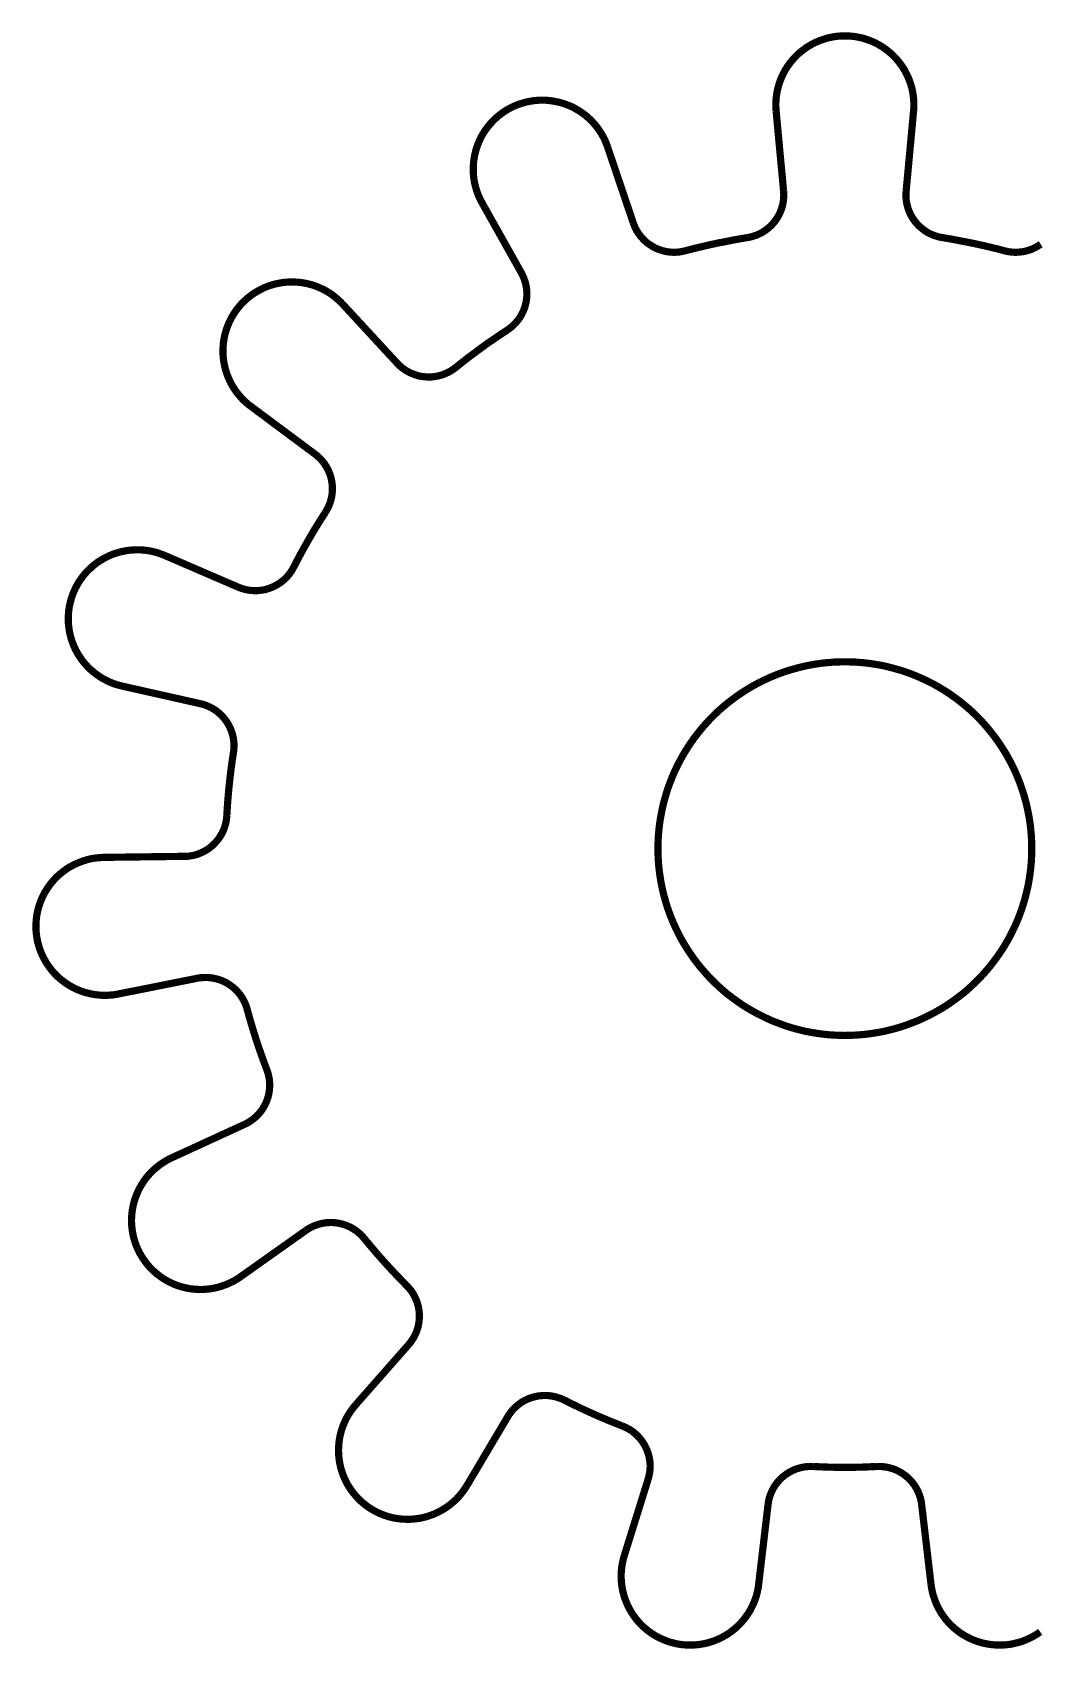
# Model space of a CAD drawing. Extents: x 1.1 to 21.8, y 1.7 to 15.4.
# Drawn here: x 1.101 to 2.474, y 13.163 to 15.377 of the extents above; entities that cross this region are included whole.
import ezdxf

# ---------------------------------------------------------------- set-up
doc = ezdxf.new("R2010")
doc.units = 0
doc.layers.get('0').update_dxf_attribs({"linetype": 'CONTINUOUS'})

msp = doc.modelspace()

# ---------------------------------------------------------------- linework, layer by layer
at = {"color": 0, "const_width": 0.00985}
for points in [[(2.30724, 15.2686), (2.30757, 15.2724), (2.30767, 15.2763), (2.30761, 15.28), (2.30746, 15.2838), (2.30713, 15.2875), (2.30664, 15.2912), (2.30599, 15.295), (2.30524, 15.2988), (2.30431, 15.3024), (2.30322, 15.3061), (2.30203, 15.3096), (2.30067, 15.3132), (2.29915, 15.3167), (2.29747, 15.32), (2.29574, 15.3235), (2.29383, 15.3267), (2.29178, 15.3299), (2.28961, 15.3329), (2.28733, 15.336), (2.28494, 15.3389), (2.28239, 15.3418), (2.27974, 15.3444), (2.27701, 15.3471), (2.27414, 15.3496), (2.27121, 15.3519), (2.26818, 15.3542), (2.26508, 15.3564), (2.26187, 15.3583), (2.25857, 15.3603), (2.25521, 15.3621), (2.25179, 15.3636), (2.24832, 15.3651), (2.24474, 15.3664), (2.24115, 15.3676), (2.23753, 15.3688), (2.23383, 15.3696), (2.23014, 15.3703), (2.2264, 15.371), (2.22265, 15.3714), (2.21886, 15.3717), (2.21506, 15.3718), (2.21126, 15.3718), (2.20751, 15.3717), (2.20372, 15.3714), (2.19997, 15.371), (2.19624, 15.3703), (2.19254, 15.3696), (2.18886, 15.3688), (2.18522, 15.3676), (2.18158, 15.3664), (2.17806, 15.3651), (2.17458, 15.3636), (2.17117, 15.3621), (2.16781, 15.3603), (2.1645, 15.3583), (2.16129, 15.3564), (2.15821, 15.3542), (2.15517, 15.3519), (2.15218, 15.3496), (2.14936, 15.3471), (2.14665, 15.3444), (2.14399, 15.3418), (2.14144, 15.3389), (2.13906, 15.336), (2.13678, 15.3329), (2.1346, 15.3299), (2.13254, 15.3267), (2.13064, 15.3235), (2.12885, 15.32), (2.12722, 15.3167), (2.12576, 15.3132), (2.12435, 15.3096), (2.12315, 15.3061), (2.12207, 15.3024), (2.12115, 15.2988), (2.12033, 15.295), (2.11974, 15.2912), (2.11925, 15.2875), (2.11893, 15.2838), (2.11871, 15.28), (2.11871, 15.2763), (2.11882, 15.2724), (2.11908, 15.2686)], [(1.88835, 15.2196), (1.88704, 15.2232), (1.88564, 15.2267), (1.88406, 15.2301), (1.88238, 15.2335), (1.88053, 15.2368), (1.87858, 15.24), (1.87646, 15.2432), (1.87424, 15.2462), (1.8719, 15.2493), (1.86947, 15.2521), (1.86686, 15.2549), (1.86421, 15.2575), (1.86139, 15.2601), (1.85851, 15.2626), (1.85553, 15.2649), (1.85243, 15.2671), (1.84928, 15.2692), (1.84603, 15.2711), (1.84272, 15.2731), (1.83936, 15.2747), (1.83589, 15.2763), (1.83242, 15.2776), (1.82883, 15.2789), (1.82519, 15.28), (1.82156, 15.281), (1.81787, 15.2818), (1.81413, 15.2825), (1.81039, 15.2831), (1.80658, 15.2835), (1.80285, 15.2838), (1.79904, 15.2838), (1.79525, 15.2838), (1.79144, 15.2835), (1.78771, 15.2832), (1.78396, 15.2826), (1.78022, 15.2819), (1.77653, 15.2811), (1.77285, 15.2801), (1.76926, 15.279), (1.76568, 15.2778), (1.76215, 15.2764), (1.75868, 15.2749), (1.75526, 15.2732), (1.75196, 15.2714), (1.74869, 15.2694), (1.74556, 15.2674), (1.74246, 15.2651), (1.73947, 15.2628), (1.73654, 15.2604), (1.73378, 15.2578), (1.73107, 15.2551), (1.72851, 15.2524), (1.72601, 15.2494), (1.72368, 15.2465), (1.7214, 15.2435), (1.71935, 15.2403), (1.71733, 15.2371), (1.7155, 15.2339), (1.71376, 15.2304), (1.71218, 15.2269), (1.71078, 15.2235), (1.70947, 15.22), (1.70828, 15.2164), (1.70731, 15.2126), (1.70643, 15.209), (1.70574, 15.2053), (1.70514, 15.2015), (1.70475, 15.1978), (1.70449, 15.194), (1.70437, 15.1903), (1.70443, 15.1864), (1.70458, 15.1826), (1.70492, 15.1789), (1.7054, 15.1751), (1.70606, 15.1714), (1.70687, 15.1676), (1.70779, 15.164), (1.70888, 15.1604), (1.71012, 15.1568), (1.71149, 15.1533), (1.713, 15.1499), (1.71468, 15.1464), (1.71647, 15.1431)], [(2.12929, 15.1593), (2.11908, 15.2686)], [(2.2971, 15.1593), (2.30724, 15.2686)], [(1.9235, 15.1156), (1.88835, 15.2196)], [(1.77018, 15.0474), (1.71647, 15.1431)], [(2.07975, 15.0956), (2.08279, 15.0961), (2.08578, 15.0968), (2.08871, 15.0978), (2.09164, 15.0987), (2.09446, 15.0999), (2.09722, 15.1013), (2.09987, 15.1026), (2.10254, 15.1043), (2.10504, 15.106), (2.10747, 15.1079), (2.10981, 15.1099), (2.11208, 15.1119), (2.11421, 15.1142), (2.11615, 15.1165), (2.11806, 15.1189), (2.11979, 15.1214), (2.12142, 15.124), (2.12294, 15.1267), (2.12424, 15.1294), (2.12543, 15.1322), (2.12651, 15.1351), (2.12739, 15.1382), (2.12815, 15.1411), (2.12875, 15.1442), (2.12912, 15.1471), (2.12944, 15.1501), (2.12956, 15.1532), (2.1295, 15.1563), (2.12929, 15.1593)], [(2.2971, 15.1593), (2.29688, 15.1563), (2.29682, 15.1532), (2.29693, 15.1501), (2.29719, 15.1471), (2.29764, 15.1442), (2.29824, 15.1411), (2.29899, 15.1382), (2.29986, 15.1351), (2.30094, 15.1322), (2.30214, 15.1294), (2.30344, 15.1267), (2.30496, 15.124), (2.30653, 15.1214), (2.30832, 15.1189), (2.31017, 15.1165), (2.31218, 15.1142), (2.31429, 15.1119), (2.31651, 15.1099), (2.3189, 15.1079), (2.32135, 15.106), (2.32383, 15.1043), (2.32644, 15.1026), (2.32915, 15.1013), (2.33192, 15.0999), (2.33475, 15.0987), (2.33768, 15.0978), (2.3406, 15.0968), (2.34358, 15.0961), (2.34657, 15.0956)], [(1.9235, 15.1156), (1.92453, 15.1128), (1.92578, 15.1099), (1.92708, 15.1071), (1.9286, 15.1044), (1.93024, 15.1019), (1.93197, 15.0994), (1.93386, 15.0969), (1.93587, 15.0947), (1.93799, 15.0925), (1.94026, 15.0903), (1.9426, 15.0883), (1.94504, 15.0865), (1.9476, 15.0849), (1.95019, 15.0832), (1.9529, 15.0818), (1.95568, 15.0804), (1.9585, 15.0793), (1.96143, 15.0783), (1.96436, 15.0774), (1.96733, 15.0767), (1.97038, 15.0761), (1.97342, 15.0758), (1.97646, 15.0756), (1.97949, 15.0754), (1.98258, 15.0756), (1.98562, 15.0758), (1.98867, 15.0762), (1.99169, 15.0768), (1.99468, 15.0775)], [(2.07975, 15.0956), (2.06907, 15.0938), (2.05832, 15.0918), (2.04764, 15.0897), (2.037, 15.0876), (2.02636, 15.0853), (2.01579, 15.0828), (2.00521, 15.0803), (1.99468, 15.0775)], [(2.43169, 15.0775), (2.42117, 15.0803), (2.4106, 15.0828), (2.40001, 15.0853), (2.38938, 15.0876), (2.37875, 15.0897), (2.36806, 15.0918), (2.35732, 15.0938), (2.34657, 15.0956)], [(2.43169, 15.0775), (2.43468, 15.0768), (2.43772, 15.0762), (2.44075, 15.0758), (2.44379, 15.0756), (2.44683, 15.0754), (2.44993, 15.0756), (2.45296, 15.0758), (2.456, 15.0761), (2.45904, 15.0767), (2.46203, 15.0774), (2.46496, 15.0783), (2.46789, 15.0793), (2.47071, 15.0804), (2.47347, 15.0818), (2.47618, 15.0832), (2.47879, 15.0849), (2.48133, 15.0865)], [(1.52561, 15.0044), (1.523, 15.0071), (1.52024, 15.0097), (1.51742, 15.0122), (1.51449, 15.0146), (1.51144, 15.0169), (1.50836, 15.0192), (1.50515, 15.0211), (1.5019, 15.0231), (1.49854, 15.0249), (1.49511, 15.0264), (1.49164, 15.0279), (1.48807, 15.0293), (1.48449, 15.0306), (1.48085, 15.0315), (1.47721, 15.0325), (1.47347, 15.0332), (1.46972, 15.0339), (1.46599, 15.0343), (1.46218, 15.0346), (1.45844, 15.0347), (1.45464, 15.0349), (1.45085, 15.0347), (1.4471, 15.0344), (1.44331, 15.034), (1.43956, 15.0333), (1.43588, 15.0326), (1.43218, 15.0318), (1.42854, 15.0307), (1.42492, 15.0296), (1.42139, 15.0282), (1.41786, 15.0268), (1.41444, 15.0251), (1.41108, 15.0233), (1.40782, 15.0215), (1.40457, 15.0196), (1.40147, 15.0174), (1.39844, 15.0151), (1.39546, 15.0128), (1.39264, 15.0103), (1.38986, 15.0076), (1.38721, 15.005), (1.38466, 15.0021), (1.38227, 14.9993), (1.37994, 14.9962), (1.37777, 14.9931), (1.37571, 14.99), (1.37381, 14.9867), (1.37202, 14.9833), (1.37033, 14.9799), (1.36882, 14.9764), (1.36746, 14.9729), (1.36621, 14.9693), (1.36513, 14.9657), (1.3642, 14.9621), (1.36339, 14.9583), (1.36274, 14.9546), (1.36225, 14.9508), (1.36193, 14.9471), (1.36171, 14.9433), (1.36165, 14.9394), (1.36176, 14.9357), (1.36203, 14.9319), (1.36247, 14.9282), (1.36301, 14.9244), (1.36372, 14.9207), (1.36458, 14.9171), (1.36556, 14.9133), (1.36675, 14.9097), (1.368, 14.9063), (1.36947, 14.9028), (1.37104, 14.8993), (1.37277, 14.8958), (1.37462, 14.8926), (1.37657, 14.8894), (1.37869, 14.8861), (1.38091, 14.8832), (1.3833, 14.8801), (1.38574, 14.8774), (1.38835, 14.8744), (1.391, 14.8718), (1.39382, 14.8693), (1.39671, 14.8668), (1.39968, 14.8646)], [(1.75092, 14.969), (1.75347, 14.9707), (1.75586, 14.9725), (1.75819, 14.9746), (1.76042, 14.9767), (1.76253, 14.9789), (1.76454, 14.9813), (1.76644, 14.9836), (1.76818, 14.9861), (1.76975, 14.9887), (1.77121, 14.9914), (1.77257, 14.9942), (1.77376, 14.9971), (1.77479, 15), (1.77567, 15.0029), (1.77642, 15.0058), (1.77696, 15.0089), (1.7774, 15.0119), (1.77767, 15.0149), (1.77778, 15.0181), (1.77772, 15.0211), (1.7775, 15.0242), (1.77713, 15.0272), (1.77658, 15.0301), (1.77587, 15.0332), (1.77507, 15.0361), (1.77408, 15.039), (1.77289, 15.0419), (1.77165, 15.0446), (1.77018, 15.0474)], [(1.59999, 14.9238), (1.52561, 15.0044)], [(1.75092, 14.969), (1.74186, 14.9629), (1.73286, 14.9568), (1.7239, 14.9507), (1.71506, 14.9443), (1.70632, 14.9378), (1.69764, 14.9313), (1.68901, 14.9246), (1.68056, 14.9178)], [(1.59999, 14.9238), (1.60215, 14.9215), (1.60439, 14.9194), (1.60672, 14.9174), (1.60915, 14.9157), (1.61171, 14.9139), (1.61436, 14.9124), (1.61708, 14.9108), (1.61985, 14.9096), (1.62267, 14.9085), (1.6256, 14.9075), (1.62853, 14.9065), (1.63151, 14.9058), (1.63456, 14.9054), (1.63758, 14.905), (1.64063, 14.9047), (1.64372, 14.9047), (1.64675, 14.9047), (1.64979, 14.905), (1.65283, 14.9054), (1.65588, 14.906), (1.65886, 14.9068), (1.66178, 14.9076), (1.66465, 14.9086), (1.66749, 14.9099), (1.67025, 14.9111), (1.67296, 14.9126), (1.67557, 14.9142), (1.67811, 14.916), (1.68056, 14.9178)], [(1.48774, 14.799), (1.39968, 14.8646)], [(1.50201, 14.7194), (1.50358, 14.7222), (1.50504, 14.7249), (1.5064, 14.7276), (1.50754, 14.7304), (1.50857, 14.7333), (1.50944, 14.7363), (1.51019, 14.7393), (1.51074, 14.7422), (1.51118, 14.7453), (1.51139, 14.7483), (1.5115, 14.7514), (1.51144, 14.7544), (1.51124, 14.7575), (1.51079, 14.7606), (1.51025, 14.7636), (1.5096, 14.7667), (1.50874, 14.7696), (1.50771, 14.7724), (1.50657, 14.7753), (1.50526, 14.7781), (1.50385, 14.7807), (1.50222, 14.7833), (1.50054, 14.786), (1.49869, 14.7883), (1.49675, 14.7907), (1.49462, 14.7929), (1.4924, 14.7951), (1.49013, 14.7971), (1.48774, 14.799)], [(1.50201, 14.7194), (1.49615, 14.7103), (1.4904, 14.7011), (1.48475, 14.6918), (1.47928, 14.6824), (1.4739, 14.6729), (1.46864, 14.6635), (1.46349, 14.6537), (1.4585, 14.6442)], [(1.28174, 14.6603), (1.27827, 14.6617), (1.27468, 14.6629), (1.27105, 14.6642), (1.26742, 14.6651), (1.26373, 14.666), (1.25998, 14.6667), (1.25624, 14.6672), (1.2525, 14.6676), (1.2487, 14.6679), (1.24495, 14.6679), (1.24116, 14.6679), (1.23736, 14.6676), (1.23356, 14.6674), (1.22982, 14.6668), (1.22607, 14.6661), (1.22238, 14.6654), (1.21875, 14.6644), (1.21512, 14.6633), (1.21153, 14.6621), (1.20801, 14.6607), (1.20454, 14.6592), (1.20112, 14.6575), (1.19781, 14.6557), (1.19455, 14.6537), (1.19135, 14.6518), (1.18826, 14.6496), (1.18527, 14.6472), (1.18235, 14.6449), (1.17958, 14.6422), (1.17687, 14.6396), (1.17426, 14.6369), (1.17177, 14.634), (1.16938, 14.631), (1.16716, 14.6279), (1.16504, 14.6249), (1.16303, 14.6217), (1.16119, 14.6183), (1.15945, 14.615), (1.15788, 14.6115), (1.15641, 14.6081), (1.15506, 14.6044), (1.15392, 14.6008), (1.15289, 14.5972), (1.15202, 14.5935), (1.15126, 14.5899), (1.15072, 14.5861), (1.15028, 14.5824), (1.15001, 14.5786), (1.14985, 14.5747), (1.1499, 14.571), (1.15007, 14.5672), (1.15039, 14.5635), (1.15088, 14.5597), (1.15148, 14.556), (1.15229, 14.5522), (1.15321, 14.5486), (1.1543, 14.5449), (1.15549, 14.5414), (1.15685, 14.5378), (1.15837, 14.5343), (1.15999, 14.5308), (1.16178, 14.5275), (1.16368, 14.5243), (1.16574, 14.5211), (1.16786, 14.5179), (1.17014, 14.515), (1.17258, 14.5121), (1.17508, 14.5092), (1.17773, 14.5064), (1.18045, 14.5039), (1.18332, 14.5014), (1.18625, 14.499), (1.18929, 14.4967), (1.19238, 14.4946), (1.19558, 14.4925), (1.19889, 14.4907), (1.20226, 14.4889), (1.20568, 14.4872), (1.20915, 14.4858), (1.21267, 14.4844), (1.21631, 14.4832), (1.21994, 14.4822), (1.22363, 14.4813)], [(1.38254, 14.6168), (1.28174, 14.6603)], [(1.38254, 14.6168), (1.38536, 14.6157), (1.38829, 14.6147), (1.39122, 14.6139), (1.39421, 14.6132), (1.39725, 14.6126), (1.40028, 14.6122), (1.40332, 14.6121), (1.40642, 14.6119), (1.40944, 14.6121), (1.41249, 14.6124), (1.41553, 14.6128), (1.41857, 14.6133), (1.42156, 14.614), (1.42449, 14.615), (1.42736, 14.6161), (1.43018, 14.6172), (1.43294, 14.6186), (1.4356, 14.62), (1.43826, 14.6217), (1.44075, 14.6233), (1.44319, 14.6253), (1.44553, 14.6272), (1.44775, 14.6293), (1.44987, 14.6315), (1.45182, 14.6339), (1.45367, 14.6364), (1.4554, 14.6389), (1.45703, 14.6415), (1.4585, 14.6442)], [(1.33068, 14.4572), (1.22363, 14.4813)], [(1.37603, 14.3904), (1.37647, 14.3935), (1.37668, 14.3965), (1.37674, 14.3996), (1.37668, 14.4026), (1.37647, 14.4057), (1.37603, 14.4088), (1.37549, 14.4118), (1.37478, 14.4147), (1.37392, 14.4176), (1.37294, 14.4206), (1.37174, 14.4233), (1.37044, 14.4262), (1.36898, 14.4289), (1.3674, 14.4315), (1.36567, 14.434), (1.36382, 14.4365), (1.36187, 14.4387), (1.35975, 14.4411), (1.35753, 14.4432), (1.35525, 14.4451), (1.35281, 14.4471), (1.35032, 14.4489), (1.34771, 14.4504), (1.34505, 14.4519), (1.34228, 14.4533), (1.33946, 14.4544), (1.33659, 14.4556), (1.33366, 14.4565), (1.33068, 14.4572)], [(1.37603, 14.3904), (1.3744, 14.3797), (1.37294, 14.3689), (1.37158, 14.3581), (1.37039, 14.3472), (1.3693, 14.3364), (1.36838, 14.3257), (1.36762, 14.3147), (1.36697, 14.3039)], [(1.3087, 14.2481), (1.31174, 14.2481), (1.31478, 14.2483), (1.31782, 14.2488), (1.32086, 14.2494), (1.32384, 14.2501), (1.32677, 14.251), (1.32964, 14.2521), (1.33247, 14.2533), (1.33523, 14.2546), (1.33789, 14.2561), (1.34049, 14.2576), (1.34299, 14.2594), (1.34543, 14.2614), (1.34777, 14.2633), (1.34993, 14.2656), (1.35205, 14.2678), (1.35406, 14.2701), (1.3559, 14.2725), (1.35764, 14.275), (1.35921, 14.2776), (1.36068, 14.2804), (1.36198, 14.2832), (1.36317, 14.286), (1.36415, 14.2889), (1.36502, 14.2918), (1.36572, 14.2947), (1.36632, 14.2978), (1.3667, 14.3008), (1.36697, 14.3039)], [(1.19895, 14.2467), (1.19515, 14.2465), (1.19141, 14.2462), (1.18761, 14.2458), (1.18387, 14.2453), (1.18018, 14.2446), (1.17649, 14.2438), (1.1728, 14.2426), (1.16922, 14.2415), (1.16569, 14.2401), (1.16216, 14.2387), (1.15875, 14.2372), (1.15538, 14.2354), (1.15207, 14.2336), (1.14882, 14.2317), (1.14567, 14.2294), (1.14263, 14.2272), (1.1397, 14.2249), (1.13683, 14.2224), (1.13406, 14.2199), (1.1314, 14.2171), (1.12885, 14.2143), (1.12641, 14.2114), (1.12413, 14.2083), (1.12191, 14.2053), (1.11985, 14.2021), (1.11789, 14.1989), (1.1161, 14.1956), (1.11442, 14.1922), (1.1129, 14.1888), (1.11149, 14.1851), (1.11024, 14.1815), (1.10916, 14.1779), (1.10818, 14.1743), (1.10737, 14.1707), (1.10672, 14.1669), (1.10623, 14.1632), (1.10585, 14.1593), (1.10563, 14.1556), (1.10558, 14.1518), (1.10569, 14.1481), (1.1059, 14.1442), (1.10634, 14.1404), (1.10688, 14.1367), (1.10753, 14.1329), (1.1084, 14.1293), (1.10938, 14.1257), (1.11051, 14.1221), (1.11182, 14.1185), (1.11323, 14.115), (1.1148, 14.1115), (1.11648, 14.1082), (1.11833, 14.1049), (1.12028, 14.1015), (1.1224, 14.0985), (1.12462, 14.0953), (1.12695, 14.0924), (1.12939, 14.0894), (1.132, 14.0867), (1.13466, 14.084), (1.13742, 14.0814), (1.14035, 14.079), (1.14334, 14.0767), (1.14638, 14.0744), (1.14958, 14.0724), (1.15278, 14.0704), (1.15609, 14.0686), (1.15951, 14.0669), (1.16292, 14.0653), (1.16645, 14.0639), (1.17003, 14.0626), (1.17361, 14.0615), (1.1773, 14.0606), (1.18099, 14.0597), (1.18473, 14.059), (1.18848, 14.0585), (1.19222, 14.0581), (1.19602, 14.0578), (1.19982, 14.0578), (1.20356, 14.0578), (1.20736, 14.0581), (1.21115, 14.0583), (1.2149, 14.0589), (1.21859, 14.0596)], [(1.3087, 14.2481), (1.19895, 14.2467)], [(1.32623, 14.0811), (1.21859, 14.0596)], [(1.39486, 14.0385), (1.39399, 14.0415), (1.39296, 14.0444), (1.39176, 14.0472), (1.39046, 14.05), (1.389, 14.0526), (1.38742, 14.0553), (1.38569, 14.0578), (1.38379, 14.0603), (1.38184, 14.0625), (1.37972, 14.0649), (1.3775, 14.0669), (1.37516, 14.0689), (1.37272, 14.0708), (1.37023, 14.0725), (1.36762, 14.0742), (1.36496, 14.0757), (1.3622, 14.0769), (1.35938, 14.0782), (1.3565, 14.0792), (1.35352, 14.0801), (1.35059, 14.0808), (1.34755, 14.0814), (1.34451, 14.0818), (1.34147, 14.0821), (1.33838, 14.0822), (1.33534, 14.0822), (1.3323, 14.0819), (1.32921, 14.0817), (1.32623, 14.0811)], [(1.39486, 14.0385), (1.39774, 14.0281), (1.40076, 14.0176), (1.40392, 14.0072), (1.40722, 13.9968), (1.41064, 13.9865), (1.41422, 13.9762), (1.41792, 13.966), (1.42171, 13.9558)], [(1.39122, 13.881), (1.39399, 13.8824), (1.39665, 13.8838), (1.39925, 13.8855), (1.40175, 13.8873), (1.40419, 13.8892), (1.40647, 13.8911), (1.40869, 13.8933), (1.41081, 13.8956), (1.41276, 13.8979), (1.41461, 13.9003), (1.41635, 13.9028), (1.41792, 13.9056), (1.41938, 13.9082), (1.42068, 13.911), (1.42182, 13.9137), (1.42285, 13.9167), (1.42367, 13.9196), (1.42438, 13.9226), (1.42492, 13.9256), (1.42529, 13.9286), (1.42557, 13.9318), (1.42562, 13.9347), (1.42557, 13.9379), (1.42529, 13.941), (1.42492, 13.9439), (1.42432, 13.9469), (1.42361, 13.95), (1.42275, 13.9529), (1.42171, 13.9558)], [(1.39122, 13.881), (1.2915, 13.8352)], [(1.2915, 13.8352), (1.28809, 13.8336), (1.28478, 13.8318), (1.28152, 13.8299), (1.27832, 13.8278), (1.27523, 13.8256), (1.27219, 13.8233), (1.26926, 13.8209), (1.26644, 13.8184), (1.26373, 13.8158), (1.26112, 13.813), (1.25863, 13.8102), (1.25624, 13.8072), (1.25402, 13.8041), (1.2519, 13.801), (1.24984, 13.7978), (1.24799, 13.7945), (1.24626, 13.7912), (1.24463, 13.7877), (1.24316, 13.7842), (1.24181, 13.7807), (1.24067, 13.7771), (1.23958, 13.7735), (1.23872, 13.7698), (1.23796, 13.7661), (1.23736, 13.7623), (1.23693, 13.7586), (1.23665, 13.7548), (1.23649, 13.751), (1.23649, 13.7472), (1.23665, 13.7434), (1.23698, 13.7396), (1.23747, 13.7359), (1.23806, 13.7322), (1.23882, 13.7285), (1.23975, 13.7248), (1.24078, 13.7211), (1.24197, 13.7176), (1.24333, 13.714), (1.24479, 13.7105), (1.24642, 13.7071), (1.24821, 13.7037), (1.25011, 13.7005), (1.25212, 13.6973), (1.25429, 13.6942), (1.25657, 13.6911), (1.25895, 13.6882), (1.26145, 13.6853), (1.26405, 13.6826), (1.26682, 13.68), (1.26964, 13.6775), (1.27257, 13.6751), (1.27561, 13.6728), (1.2787, 13.6706), (1.2819, 13.6686), (1.28516, 13.6667), (1.28852, 13.6649), (1.29194, 13.6633), (1.29541, 13.6618), (1.29894, 13.6604), (1.30252, 13.6592), (1.30615, 13.6582), (1.30984, 13.6572), (1.31353, 13.6565), (1.31728, 13.6558), (1.32107, 13.6554), (1.32482, 13.6551), (1.32861, 13.6549), (1.33241, 13.6548), (1.33615, 13.655), (1.33995, 13.6553), (1.3437, 13.6557), (1.34749, 13.6563), (1.35118, 13.657), (1.35487, 13.6579), (1.35851, 13.659), (1.36209, 13.6602), (1.36567, 13.6615), (1.36914, 13.6629), (1.37256, 13.6645), (1.37598, 13.6662), (1.37923, 13.6681), (1.38243, 13.6701), (1.38558, 13.6722)], [(1.55513, 13.7247), (1.55311, 13.7271), (1.551, 13.7293), (1.54883, 13.7314), (1.5465, 13.7333), (1.54406, 13.7352), (1.5415, 13.737), (1.5389, 13.7386), (1.53624, 13.7401), (1.53347, 13.7414), (1.5306, 13.7426), (1.52772, 13.7436), (1.52479, 13.7445), (1.52181, 13.7452), (1.51882, 13.7458), (1.51579, 13.7462), (1.51269, 13.7465), (1.50965, 13.7466), (1.50662, 13.7465), (1.50353, 13.7463), (1.50049, 13.7459), (1.4975, 13.7454), (1.49451, 13.7447), (1.49154, 13.7438), (1.48867, 13.7428), (1.48579, 13.7417), (1.48301, 13.7404), (1.48031, 13.739), (1.47771, 13.7374), (1.47515, 13.7357)], [(1.47515, 13.7357), (1.38558, 13.6722)], [(1.55513, 13.7247), (1.56207, 13.7163), (1.56907, 13.708), (1.57617, 13.6998), (1.58339, 13.6916), (1.59076, 13.6836), (1.59819, 13.6757), (1.60574, 13.6678), (1.61333, 13.66)], [(1.61589, 13.5793), (1.61789, 13.5817), (1.61968, 13.5842), (1.62142, 13.5867), (1.62299, 13.5893), (1.6244, 13.592), (1.62571, 13.5948), (1.6269, 13.5977), (1.62788, 13.6006), (1.62875, 13.6035), (1.62939, 13.6065), (1.62993, 13.6095), (1.63032, 13.6126), (1.63053, 13.6156), (1.63058, 13.6187), (1.63053, 13.6217), (1.63026, 13.6248), (1.62983, 13.6278), (1.62929, 13.6309), (1.62853, 13.6338), (1.62765, 13.6368), (1.62662, 13.6397), (1.62543, 13.6425), (1.62414, 13.6452), (1.62267, 13.6479), (1.62104, 13.6506), (1.61931, 13.6531), (1.61746, 13.6555), (1.61546, 13.6578), (1.61333, 13.66)], [(1.61589, 13.5793), (1.54346, 13.497)], [(1.82921, 13.5033), (1.82644, 13.5046), (1.82362, 13.5057), (1.82069, 13.5067), (1.81776, 13.5076), (1.81478, 13.5083), (1.81179, 13.5089), (1.80875, 13.5093), (1.80572, 13.5096), (1.80263, 13.5097), (1.79958, 13.5096), (1.7965, 13.5093), (1.79346, 13.509), (1.79047, 13.5084), (1.78749, 13.5077), (1.7845, 13.5068), (1.78162, 13.5059), (1.77881, 13.5047), (1.77599, 13.5034), (1.77333, 13.502), (1.77067, 13.5004), (1.76813, 13.4986), (1.76568, 13.4968), (1.76335, 13.4948), (1.76107, 13.4927), (1.75896, 13.4906), (1.75694, 13.4882), (1.75504, 13.4858), (1.75331, 13.4833), (1.75168, 13.4807)], [(1.82921, 13.5033), (1.83892, 13.4984), (1.84874, 13.4936), (1.85861, 13.489), (1.86849, 13.4845), (1.87847, 13.4801), (1.88851, 13.4759), (1.89854, 13.4718), (1.90869, 13.4678)], [(1.54346, 13.497), (1.54101, 13.494), (1.53868, 13.491), (1.53646, 13.488), (1.5344, 13.4848), (1.53244, 13.4816), (1.5306, 13.4783), (1.52892, 13.4748), (1.5274, 13.4714), (1.52599, 13.4679), (1.52474, 13.4643), (1.5236, 13.4607), (1.52262, 13.457), (1.52181, 13.4533), (1.52111, 13.4496), (1.52061, 13.4459), (1.52024, 13.4421), (1.52001, 13.4383), (1.51992, 13.4345), (1.52001, 13.4307), (1.52024, 13.4269), (1.52061, 13.4232), (1.52115, 13.4194), (1.52181, 13.4157), (1.52262, 13.412), (1.5236, 13.4084), (1.52474, 13.4047), (1.52599, 13.4012), (1.52746, 13.3976), (1.52897, 13.3942), (1.53065, 13.3908), (1.5325, 13.3875), (1.53444, 13.3842), (1.53651, 13.3811), (1.53874, 13.378), (1.54107, 13.375), (1.54351, 13.3721), (1.54606, 13.3693), (1.54872, 13.3666), (1.55149, 13.364), (1.55436, 13.3616), (1.55735, 13.3592), (1.56044, 13.357), (1.56358, 13.3549), (1.56679, 13.3529), (1.5701, 13.3511), (1.57346, 13.3494), (1.57693, 13.3478), (1.58046, 13.3464), (1.58399, 13.3451), (1.58762, 13.3439), (1.59125, 13.3429), (1.59494, 13.3421), (1.59868, 13.3414), (1.60243, 13.3408), (1.60618, 13.3404), (1.60997, 13.3402), (1.61376, 13.3401), (1.61751, 13.3401), (1.62131, 13.3403), (1.62511, 13.3407), (1.62885, 13.3412), (1.6326, 13.3418), (1.63629, 13.3426), (1.63992, 13.3436), (1.64356, 13.3447), (1.64714, 13.3459), (1.65067, 13.3473), (1.65414, 13.3488), (1.65756, 13.3505), (1.66086, 13.3523), (1.66411, 13.3542), (1.66732, 13.3563), (1.67042, 13.3585), (1.67344, 13.3607), (1.67632, 13.3632), (1.67914, 13.3657), (1.68186, 13.3684), (1.68446, 13.3711), (1.6869, 13.374), (1.68929, 13.377), (1.69157, 13.38), (1.69368, 13.3831), (1.69569, 13.3863)], [(1.75168, 13.4807), (1.69569, 13.3863)], [(1.94385, 13.3951), (1.94472, 13.3981), (1.94536, 13.4011), (1.9459, 13.4041), (1.94629, 13.4072), (1.9465, 13.4102), (1.94656, 13.4133), (1.94646, 13.4163), (1.94618, 13.4194), (1.94575, 13.4224), (1.94515, 13.4255), (1.94439, 13.4284), (1.94353, 13.4313), (1.94249, 13.4342), (1.94129, 13.4371), (1.93994, 13.4398), (1.93847, 13.4425), (1.93685, 13.4451), (1.93511, 13.4476), (1.93326, 13.45), (1.93126, 13.4524), (1.92914, 13.4546), (1.92692, 13.4567), (1.92458, 13.4587), (1.92215, 13.4606), (1.9196, 13.4623), (1.91699, 13.4639), (1.91428, 13.4653), (1.91151, 13.4666), (1.90869, 13.4678)], [(2.16965, 13.4124), (2.16661, 13.4124), (2.16357, 13.4124), (2.16049, 13.4121), (2.15744, 13.4117), (2.15446, 13.4112), (2.15147, 13.4104), (2.14849, 13.4096), (2.14561, 13.4086), (2.14279, 13.4074), (2.14003, 13.4061), (2.13732, 13.4046), (2.13471, 13.4031), (2.13217, 13.4013), (2.12972, 13.3995), (2.12739, 13.3975), (2.12517, 13.3954), (2.12304, 13.3932), (2.12099, 13.3908), (2.11914, 13.3885), (2.11735, 13.386), (2.11572, 13.3834), (2.11426, 13.3806), (2.1129, 13.3779), (2.11171, 13.3751), (2.11068, 13.3722), (2.10975, 13.3693), (2.10906, 13.3663), (2.10846, 13.3633), (2.10801, 13.3602)], [(2.16965, 13.4124), (2.18056, 13.4119), (2.1914, 13.4115), (2.20231, 13.4113), (2.21322, 13.4112), (2.22407, 13.4113), (2.23492, 13.4115), (2.24582, 13.4119), (2.25667, 13.4124)], [(2.31836, 13.3602), (2.31793, 13.3633), (2.31733, 13.3663), (2.31657, 13.3693), (2.31569, 13.3722), (2.31467, 13.3751), (2.31347, 13.3779), (2.31213, 13.3806), (2.3106, 13.3834), (2.30897, 13.386), (2.30724, 13.3885), (2.30533, 13.3908), (2.30333, 13.3932), (2.30122, 13.3954), (2.29899, 13.3975), (2.29665, 13.3995), (2.29422, 13.4013), (2.29167, 13.4031), (2.28907, 13.4046), (2.28635, 13.4061), (2.28358, 13.4074), (2.28076, 13.4086), (2.27783, 13.4096), (2.2749, 13.4104), (2.27192, 13.4112), (2.26893, 13.4117), (2.2659, 13.4121), (2.26281, 13.4124), (2.25976, 13.4124), (2.25667, 13.4124)], [(1.94385, 13.3951), (1.91118, 13.2904)], [(2.10801, 13.3602), (2.09521, 13.2513)], [(2.31836, 13.3602), (2.33111, 13.2513)], [(1.91118, 13.2904), (1.9101, 13.2867), (1.90924, 13.283), (1.90847, 13.2793), (1.90782, 13.2756), (1.90739, 13.2719), (1.90707, 13.2681), (1.9069, 13.2643), (1.9069, 13.2605), (1.90707, 13.2567), (1.90733, 13.2529), (1.90782, 13.2492), (1.90842, 13.2454), (1.90913, 13.2418), (1.91004, 13.2381), (1.91108, 13.2344), (1.91228, 13.2308), (1.91363, 13.2273), (1.9151, 13.2238), (1.91667, 13.2204), (1.91846, 13.217), (1.92031, 13.2137), (1.92231, 13.2105), (1.92449, 13.2074), (1.92676, 13.2043), (1.9291, 13.2014), (1.93158, 13.1985), (1.93425, 13.1958), (1.9369, 13.1931), (1.93978, 13.1907), (1.94265, 13.1882), (1.94569, 13.1859), (1.94879, 13.1837), (1.95199, 13.1817), (1.95524, 13.1798), (1.95861, 13.178), (1.96203, 13.1764), (1.9655, 13.1749), (1.96903, 13.1735), (1.9726, 13.1722), (1.97624, 13.1712), (1.97987, 13.1703), (1.98361, 13.1694), (1.98731, 13.1688), (1.9911, 13.1683), (1.99485, 13.168), (1.99864, 13.1678), (2.00244, 13.1678), (2.00624, 13.1679), (2.00999, 13.1682), (2.01378, 13.1686), (2.01753, 13.1692), (2.02121, 13.1699), (2.0249, 13.1707), (2.02854, 13.1718), (2.03217, 13.1729), (2.03569, 13.1742), (2.03922, 13.1757), (2.04264, 13.1773), (2.04601, 13.179), (2.04932, 13.1808), (2.05257, 13.1828), (2.05572, 13.1849), (2.05875, 13.1872), (2.06174, 13.1896), (2.06456, 13.192), (2.06733, 13.1946), (2.06999, 13.1973), (2.07254, 13.2001), (2.07497, 13.203), (2.07731, 13.206), (2.07949, 13.2091), (2.08154, 13.2122), (2.0835, 13.2155), (2.08535, 13.2189), (2.08697, 13.2222), (2.08854, 13.2257), (2.0899, 13.2292), (2.09115, 13.2328), (2.09229, 13.2364), (2.09321, 13.2401), (2.09407, 13.2438), (2.09472, 13.2475), (2.09521, 13.2513)], [(2.33111, 13.2513), (2.33165, 13.2475), (2.33231, 13.2438), (2.33311, 13.2401), (2.3341, 13.2364), (2.33524, 13.2328), (2.33649, 13.2292), (2.33783, 13.2257), (2.33942, 13.2222), (2.34104, 13.2189), (2.34289, 13.2155), (2.34478, 13.2122), (2.3469, 13.2091), (2.34907, 13.206), (2.3514, 13.203), (2.35385, 13.2001), (2.35633, 13.1973), (2.35906, 13.1946), (2.36176, 13.192), (2.36464, 13.1896), (2.36762, 13.1872), (2.37067, 13.1849), (2.37381, 13.1828), (2.37706, 13.1808), (2.38037, 13.179), (2.38374, 13.1773), (2.38715, 13.1757), (2.39063, 13.1742), (2.39421, 13.1729), (2.39785, 13.1718), (2.40147, 13.1707), (2.40517, 13.1699), (2.40886, 13.1692), (2.4126, 13.1686), (2.41639, 13.1682), (2.42014, 13.1679), (2.42393, 13.1678), (2.42774, 13.1678), (2.43153, 13.168), (2.43528, 13.1683), (2.43901, 13.1688), (2.44276, 13.1694), (2.4465, 13.1703), (2.45014, 13.1712), (2.45378, 13.1722), (2.45736, 13.1735), (2.46089, 13.1749), (2.46436, 13.1764), (2.46778, 13.178), (2.47114, 13.1798), (2.47439, 13.1817), (2.4776, 13.1837), (2.48068, 13.1859)]]:
    msp.add_lwpolyline(points, dxfattribs=at)
msp.add_lwpolyline([(2.46907, 14.2588), (2.46903, 14.2654), (2.46875, 14.2721), (2.46832, 14.2787), (2.46767, 14.2854), (2.4669, 14.2921), (2.46593, 14.2988), (2.46479, 14.3053), (2.46349, 14.3119), (2.46203, 14.3185), (2.46039, 14.3249), (2.45856, 14.3314), (2.45654, 14.3378), (2.45443, 14.3442), (2.4521, 14.3504), (2.4496, 14.3567), (2.447, 14.3628), (2.44417, 14.3689), (2.44119, 14.3749), (2.4381, 14.3808), (2.43479, 14.3867), (2.43138, 14.3924), (2.42779, 14.3981), (2.4241, 14.4036), (2.42019, 14.4092), (2.41618, 14.4144), (2.41206, 14.4197), (2.40776, 14.4249), (2.40338, 14.4299), (2.39882, 14.4349), (2.39415, 14.4397), (2.38932, 14.4443), (2.38444, 14.4489), (2.37939, 14.4533), (2.37424, 14.4576), (2.36897, 14.4617), (2.36361, 14.4657), (2.35813, 14.4696), (2.3526, 14.4733), (2.3469, 14.4769), (2.34115, 14.4803), (2.33529, 14.4836), (2.32937, 14.4867), (2.32335, 14.4896), (2.31728, 14.4925), (2.31114, 14.4951), (2.3049, 14.4976), (2.29861, 14.4999), (2.29226, 14.5021), (2.28586, 14.504), (2.2794, 14.5058), (2.27294, 14.5075), (2.26639, 14.509), (2.25982, 14.5103), (2.25319, 14.5114), (2.24658, 14.5124), (2.2399, 14.5132), (2.23324, 14.5137), (2.22657, 14.5143), (2.21989, 14.5144), (2.21322, 14.5146), (2.20649, 14.5144), (2.19982, 14.5143), (2.19308, 14.5137), (2.18642, 14.5132), (2.17979, 14.5124), (2.17312, 14.5114), (2.16656, 14.5103), (2.16, 14.509), (2.15343, 14.5075), (2.14697, 14.5058), (2.14051, 14.504), (2.13411, 14.5021), (2.12776, 14.4999), (2.12147, 14.4976), (2.11524, 14.4951), (2.1091, 14.4925), (2.10303, 14.4896), (2.097, 14.4867), (2.0911, 14.4836), (2.08524, 14.4803), (2.07949, 14.4769), (2.07379, 14.4733), (2.06825, 14.4696), (2.06278, 14.4657), (2.0574, 14.4617), (2.05214, 14.4576), (2.04699, 14.4533), (2.04194, 14.4489), (2.037, 14.4443), (2.03222, 14.4397), (2.02756, 14.4349), (2.023, 14.4299), (2.01861, 14.4249), (2.01432, 14.4197), (2.01014, 14.4144), (2.00612, 14.4092), (2.00228, 14.4036), (1.99858, 14.3981), (1.99501, 14.3924), (1.9916, 14.3867), (1.98828, 14.3808), (1.98519, 14.3749), (1.98221, 14.3689), (1.97939, 14.3628), (1.97678, 14.3567), (1.97428, 14.3504), (1.97194, 14.3442), (1.96978, 14.3378), (1.96783, 14.3314), (1.96599, 14.3249), (1.96436, 14.3185), (1.96289, 14.3119), (1.96158, 14.3053), (1.96044, 14.2988), (1.95947, 14.2921), (1.95865, 14.2854), (1.95806, 14.2787), (1.95763, 14.2721), (1.95736, 14.2654), (1.95725, 14.2588), (1.95736, 14.2519), (1.95763, 14.2453), (1.95806, 14.2386), (1.95865, 14.2319), (1.95947, 14.2253), (1.96044, 14.2186), (1.96158, 14.2121), (1.96289, 14.2054), (1.96436, 14.1989), (1.96599, 14.1925), (1.96783, 14.186), (1.96978, 14.1796), (1.97194, 14.1733), (1.97428, 14.1669), (1.97678, 14.1607), (1.97939, 14.1546), (1.98221, 14.1486), (1.98519, 14.1425), (1.98828, 14.1365), (1.9916, 14.1307), (1.99501, 14.125), (1.99858, 14.1193), (2.00228, 14.1138), (2.00612, 14.1083), (2.01014, 14.1029), (2.01432, 14.0976), (2.01861, 14.0925), (2.023, 14.0875), (2.02756, 14.0825), (2.03222, 14.0778), (2.037, 14.0731), (2.04194, 14.0685), (2.04699, 14.064), (2.05214, 14.0597), (2.0574, 14.0557), (2.06278, 14.0517), (2.06825, 14.0478), (2.07379, 14.044), (2.07949, 14.0404), (2.08524, 14.0371), (2.0911, 14.0338), (2.097, 14.0307), (2.10303, 14.0278), (2.1091, 14.0249), (2.11524, 14.0222), (2.12147, 14.0199), (2.12776, 14.0175), (2.13411, 14.0153), (2.14051, 14.0133), (2.14697, 14.0115), (2.15343, 14.0099), (2.16, 14.0083), (2.16656, 14.0071), (2.17312, 14.006), (2.17979, 14.005), (2.18642, 14.0042), (2.19308, 14.0036), (2.19982, 14.0032), (2.20649, 14.0029), (2.21322, 14.0028), (2.21989, 14.0029), (2.22657, 14.0032), (2.23324, 14.0036), (2.2399, 14.0042), (2.24658, 14.005), (2.25319, 14.006), (2.25982, 14.0071), (2.26639, 14.0083), (2.27294, 14.0099), (2.2794, 14.0115), (2.28586, 14.0133), (2.29226, 14.0153), (2.29861, 14.0175), (2.3049, 14.0199), (2.31114, 14.0222), (2.31728, 14.0249), (2.32335, 14.0278), (2.32937, 14.0307), (2.33529, 14.0338), (2.34115, 14.0371), (2.3469, 14.0404), (2.3526, 14.044), (2.35813, 14.0478), (2.36361, 14.0517), (2.36897, 14.0557), (2.37424, 14.0597), (2.37939, 14.064), (2.38444, 14.0685), (2.38932, 14.0731), (2.39415, 14.0778), (2.39882, 14.0825), (2.40338, 14.0875), (2.40776, 14.0925), (2.41206, 14.0976), (2.41618, 14.1029), (2.42019, 14.1083), (2.4241, 14.1138), (2.42779, 14.1193), (2.43138, 14.125), (2.43479, 14.1307), (2.4381, 14.1365), (2.44119, 14.1425), (2.44417, 14.1486), (2.447, 14.1546), (2.4496, 14.1607), (2.4521, 14.1669), (2.45443, 14.1733), (2.45654, 14.1796), (2.45856, 14.186), (2.46039, 14.1925), (2.46203, 14.1989), (2.46349, 14.2054), (2.46479, 14.2121), (2.46593, 14.2186), (2.4669, 14.2253), (2.46767, 14.2319), (2.46832, 14.2386), (2.46875, 14.2453), (2.46903, 14.2519), (2.46907, 14.2588)], close=True, dxfattribs=at)

doc.saveas('drawing.dxf')
